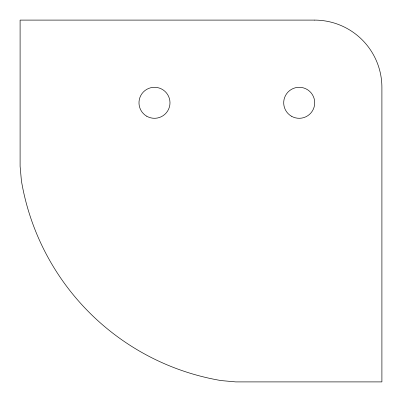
<?xml version="1.0" encoding="UTF-8"?>
<svg xmlns="http://www.w3.org/2000/svg" width="402" height="402" viewBox="0 0 402 402"><rect width="100%" height="100%" fill="white"/><g stroke="black" fill="none" stroke-linecap="round" stroke-linejoin="round"><path stroke-width="0.6" d="M314.535 20.1L20.1 20.1L20.1 166.237L21.417 180.83A243.712 243.712 0 0 0 221.17 380.583L235.763 381.9L381.9 381.9L381.9 87.465A67.365 67.365 0 0 0 314.535 20.1M291.45 116.223A15.507 15.507 0 0 0 314.711 102.796A15.507 15.507 0 0 0 291.45 89.37A15.507 15.507 0 0 0 291.45 116.223M146.73 116.223A15.507 15.507 0 0 0 169.991 102.796A15.507 15.507 0 0 0 146.73 89.37A15.507 15.507 0 0 0 146.73 116.223"/></g></svg>
